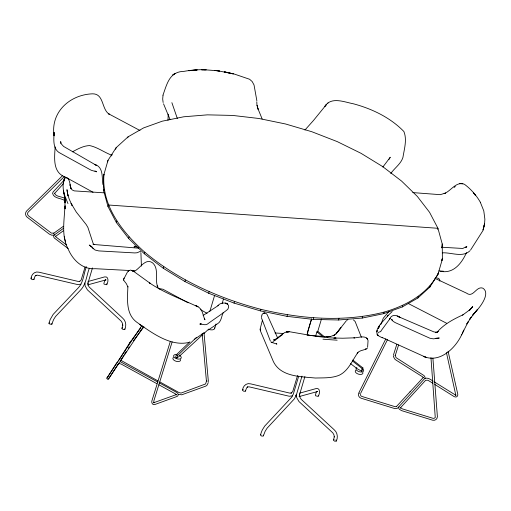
<?xml version="1.0" encoding="UTF-8"?>
<svg xmlns="http://www.w3.org/2000/svg" width="511" height="511" viewBox="0 0 511 511"><rect width="100%" height="100%" fill="white"/><g stroke="black" fill="none" stroke-linecap="round" stroke-linejoin="round"><path stroke-width="0.77" d="M55.156 146.874C54.524 157.548 52.416 172.539 65.319 177.036L93.034 192.257M84.896 282.966L85.133 285.898L87.413 289.865L121.254 321.208L122.404 323.208L122.736 325.354L122.787 324.919L121.899 328.643L123.285 329.589L124.825 329.371C126.587 325.577 125.917 320.774 122.589 318.053L89.048 286.888L88.128 284.934L87.962 282.909L87.911 283.375L92.465 267.905M296.444 394.633L296.674 397.558L298.961 401.525L332.808 432.862L333.958 434.867L334.283 437.007L334.341 436.573L333.453 440.297L334.839 441.248L336.379 441.031C338.141 437.231 337.464 432.427 334.137 429.713L301.286 399.391L300.046 397.603L299.51 394.569L299.459 395.041L304.901 376.575M65.159 205.971L65.05 208.897L65.159 205.946M167.972 120.328L168.215 114.17M367.613 347.346L368.054 340.569C366.694 334.309 357.86 337.988 353.912 337.88L354.628 337.822L342.76 338.225L329.799 337.899L315.932 336.327L289.418 331.716L286.371 331.971L284.467 332.699L274.988 339.56L273.442 339.956L275.218 340.058M261.351 317.293L261.919 315.549M108.677 378.274L107.853 379.379L106.773 378.574L116.687 362.867L118.022 361.884M85.126 266.851L81.147 280.022L79.377 281.548L79.927 281.331L78.215 281.44L39.085 272.216C34.889 270.887 31.056 274.605 30.973 278.731L32.359 279.683L33.898 279.466L34.952 276.394L36.179 275.269L35.61 275.486L37.36 275.154L77.723 284.589L80.917 284.205M33.898 279.466L33.969 278.942M124.825 329.371L124.895 328.854M297.568 375.515L292.688 391.682L290.925 393.208L291.474 392.991L289.763 393.1L250.652 383.863C246.455 382.528 242.623 386.246 242.546 390.378L243.926 391.324L245.472 391.113L246.526 388.041L247.746 386.916L247.177 387.134L248.927 386.801L289.271 396.249L292.464 395.865M245.472 391.113L245.536 390.589M336.379 441.031L335.944 439.945M163.028 95.187L162.696 99.051L163.13 102.487M104.768 280.328L103.861 283.56L104.091 284.129L106.582 284.755C108.313 282.564 109.15 275.934 104.602 276.911L87.969 281.523M260.367 328.017L262.462 320.173M316.296 391.982L315.396 395.214L315.626 395.782L318.11 396.408C319.841 394.217 320.684 387.587 316.137 388.564L299.51 393.183M424.941 378.364L425.095 377.297L424.079 375.623L396.019 357.611L395.31 355.19L395.246 355.554L398.606 344.919M103.535 175.848L108.013 160.32L116.093 147.736L128.044 136.846L143.572 127.916L162.287 121.177L183.736 116.783L207.389 114.854L232.658 115.429L258.93 118.495L285.547 123.981L311.863 131.742L337.228 141.604L361.015 153.306L382.643 166.567L401.569 181.066L417.34 196.441L429.559 212.308L437.927 228.289L442.239 243.977L442.392 258.994L437.914 274.522L429.828 287.112L417.877 298.002L402.349 306.926L383.633 313.671L362.184 318.059L338.531 319.988L313.262 319.413L286.99 316.347L260.374 310.867L234.057 303.1L208.692 293.244L184.905 281.535L163.284 268.275L144.351 253.775L128.58 238.407L116.361 222.534L107.993 206.559L103.682 190.865L103.535 175.848L103.995 174.296C101.146 205.735 122.646 232.556 144.811 252.23C178.269 280.188 218.868 298.354 260.834 309.315C301.056 318.883 343.654 322.467 384.093 312.119C405.862 305.75 427.924 294.119 438.374 272.97L437.914 274.522M107.546 161.872L108.013 160.32M115.633 149.282L116.093 147.736M103.682 190.865L104.142 189.313M86.48 266.71C83.555 273.57 83.702 282.27 78.24 287.904L53.182 314.38L50.129 319.63L48.973 323.259L49.197 323.827L51.688 324.447L53.604 319.567L55.546 316.494L80.463 290.165C86.244 284.365 86.512 275.455 89.336 268.23M127.737 137.874L128.044 136.846M107.993 206.559L108.46 205.007L437.927 228.289L437.62 229.324M116.361 222.534L116.827 220.982M128.58 238.407L129.047 236.855M144.351 253.775L144.811 252.23M163.284 268.275L163.744 266.723M184.905 281.535L185.365 279.99M189.92 341.757L176.327 354.794L175.58 357.298L176.895 358.026L179.291 356.295L202.739 334.616M176.895 358.026L177.643 355.515L196.32 337.528M208.692 293.244L209.152 291.692M209.868 311.308L214.614 295.39M214.69 328.516L216.044 323.968M222.144 303.502L223.505 298.954M234.057 303.1L234.517 301.547M260.374 310.867L260.834 309.315M286.99 316.347L287.457 314.795M307.45 332.757L311.557 318.985M313.262 319.413L313.722 317.868M298.699 376.128L293.365 393.943L291.8 397.06L264.743 426.046L262.309 429.904L261.204 432.664L260.527 434.925L261.485 435.992L263.248 436.119L265.164 431.239L267.106 428.161L294.413 398.823L296.386 394.882L301.995 376.147M315.645 336.066L316.897 331.869A4.656 2.734 30.9 0 0 317.695 331.294L324.466 336.838M317.58 332.048L321.457 319.03M338.531 319.988L338.997 318.442M362.184 318.059L362.644 316.507M350.552 363.653L357.451 368.885L361.411 371.063L362.158 368.552L362.957 367.977L352.769 360.019M362.957 367.977L362.21 370.488L361.411 371.063M383.633 313.671L384.093 312.119M402.349 306.926L402.815 305.374M417.877 298.002L418.337 296.45M442.239 243.977L441.798 247.899M429.828 287.112L430.288 285.56M442.392 258.994L441.926 260.546L441.913 258.968M307.328 333.115L311.531 319.068M380.797 324.574L383.314 318.168L388.973 311.467M170.361 341.31L151.939 400.72C151.256 402.483 152.444 405.21 154.641 404.584L176.646 396.6C178.927 396.121 178.467 393.151 176.634 392.391L159.291 382.854M172.137 341.904L153.805 401.033L153.9 402.796L153.715 402.489L154.13 402.84L153.766 402.713L176.461 394.549L176.244 394.901L176.359 394.486L176.391 394.894L175.669 394.019L158.883 384.789M188.968 342.421C170.189 346.95 151.013 332.124 136.437 321.962C125.534 313.665 127.52 298.488 127.878 286.556L127.935 286.997L126.351 283.682L123.828 280.45L123.624 279.364L127.52 271.903L128.964 270.562L130.707 270.076L133.984 271.596L150.279 283.394L149.525 282.909C164.785 293.301 182.35 299.376 198.817 307.277C202.893 310.183 202.854 315.619 204.962 319.758L204.253 318.743L204.63 319.145M393.496 354.851L396.798 344.388M208.303 382.56L206.968 385.3L205.907 386.073L181.718 394.811L178.237 394.32M162.99 95.135C167.186 83.133 169.767 71.597 184.107 71.336C190.98 70.109 197.968 69.553 204.943 69.726M124.058 278.086L123.783 278.846M223.275 312.451C221.397 316.175 221.506 321.585 217.45 323.827L208.29 329.985M461.618 334.858L468.108 321.892L466.798 324.012L471.314 317.063L469.769 319.196L477.133 309.87L472.739 315.057L474.687 312.738M462.417 333.172L463.784 330.068M461.835 334.398C455.582 348.17 439.716 363.5 423.651 356.423L426.002 357.361L382.158 337.516M261.766 315.178C262.392 312.796 265.733 312.323 267.029 314.374L277.748 338.18M385.856 338.774L358.888 392.735L358.396 394.281L358.633 395.891L359.546 397.277L360.964 398.165L394.76 408.583L397.092 408.43L398.919 406.884M360.651 393.329L387.472 339.662M388.928 159.47L390.257 157.247L382.848 167.04M466.505 252.613C461.497 263.74 452.727 274.918 438.93 270.868M367.339 348.31C364.458 350.52 359.559 349.85 357.151 353.28L357.904 352.564C352.207 360.402 348.559 370.724 339.285 375.202C331.786 378.344 323.361 377.77 315.396 378.031C300.794 376.594 280.858 376.901 273.411 361.641L260.501 331.109L260.22 328.714L260.361 330.687L260.233 329.039M120.685 360.306L123.681 355.618M124.537 354.276L126.249 351.6M128.389 348.253L129.245 346.912M111.379 155.912L112.228 154.584M470.554 250.071L482.844 230.742L484.581 223.716L484.875 219.193L483.789 210.909L480.308 202.203M117.932 364.381L108.613 378.766L143.093 327.085M141.949 325.443L106.94 377.936M129.966 342.415L118.82 360.229M129.826 342.619L131.391 340.415M131.94 339.674L140.742 327.992M378.197 332.917L378.453 332.565M380.938 331.007L390.091 318.532L389.682 319.158C391.145 314.335 396.574 314.616 400.004 317.395L397.168 316.117L433.973 331.926L437.659 332.284L435.679 332.706L438.259 331.428L436.911 332.437C444.021 324.025 453.672 319.12 463.483 314.584M108.702 378.651L108.313 379.175M465.84 247.643L466.779 246.385L462.806 248.467L441.466 247.222M465.879 247.592L466.779 246.385M133.422 340.767L143.949 326.804M346.388 320.697L335.97 333.964L340.939 327.73L335.689 334.194L333.191 335.772L334.628 334.961L330.796 336.423L326.88 336.794L330.566 336.551L325.43 336.64L307.009 335.146M469.583 310.228L472.713 306.498L469.143 310.675L470.478 309.104M390.749 173.555C394.537 168.023 400.892 163.999 402.936 157.407C404.278 148.982 407.21 139.701 403.894 131.525C390.378 117.568 372.027 108.786 353.42 103.797C344.491 102.136 331.179 96.298 324.887 106.352L326.593 104.34L313.486 120.468L304.933 130.043M48.973 323.259L49.331 322.837M260.527 434.925L260.891 434.503M410.058 391.79L396.249 406.743L396.562 406.654L395.124 406.705L361.762 396.415L360.907 395.878L360.325 394.358M475.371 311.959C480.021 307.379 490.905 293.288 482.876 288.185C476.226 285.681 473.327 298.29 466.537 293.148L434.95 278.335M409.982 391.88L423.376 377.361L423.242 377.757L422.795 376.958L395.744 359.891L394.588 358.863L393.323 356.301M63.913 180.402L53.157 191.887L52.588 193.318C53.642 198.69 61.211 198.032 64.859 200.587M63.262 183.864L54.524 193.522L54.46 193.177C55.974 197.182 62.201 196.307 65.159 198.664M388.085 315.44C384.949 319.995 373.522 328.758 377.674 334.865L377.073 334.181L378.159 335.465L377.207 334.283L377.725 334.973M471.187 308.293L471.749 307.705L469.462 310.049L472.356 307.2L469.309 310.158L462.455 315.185M62.681 175.522L26.527 211.088C25.084 212.838 25.301 215.629 27.038 217.098L49.401 234.166L51.981 235.258L54.741 234.881M64.463 176.436L27.964 212.34L27.441 214.058L28.271 215.655L51.336 233.08L54.013 233.176L53.674 233.303L63.37 226.309M387.312 316.194L392.224 311.531M469.916 250.818C462.525 257.946 451.028 252.204 442.328 252.862M203.915 333.53L208.603 329.193M328.062 102.954L327.347 103.554M118.118 364.036L119.076 363.557L121.107 364.017L156.781 383.633M133.639 271.667C139.644 269.271 145.233 257.448 152.597 262.878C159.483 268.933 154.411 279.594 157.81 287.131L157.101 285.898L158.123 287.489M274.005 340.984L282.487 334.66M454.145 187.409L455.346 186.521M63.626 228.238L54.236 235.022L53.674 235.961L53.751 237.078L54.409 238.069L68.167 248.582M63.23 230.876L55.488 236.472L55.527 236.044L55.801 236.836L66.373 244.826M194.544 339.221L203.71 333.063M203.129 315.447L218.67 305.291L217.897 305.789C221.014 300.966 231.866 302.589 227.759 309.315C221.237 314.642 214.032 319.145 207.274 324.178C205.02 325.443 202.445 324.115 200.108 323.917L201.238 323.936L199.82 324.14M72.415 151.837C77.71 148.988 83.446 145.788 89.585 145.565C97.384 147.187 104.027 152.272 111.392 155.076M378.907 332.144L380.899 331.556M273.583 341.687L271.999 342.434L270.817 341.827M346.963 320.193L347.895 319.643M206.533 380.963L206.859 380.797M207.92 381.449L208.245 381.283M31.043 278.214L31.656 277.933M121.969 328.119L122.583 327.838M333.523 439.779L334.137 439.498M242.61 389.861L243.23 389.574M107.138 377.667L107.591 377.469M87.515 284.94L106.096 279.856L105.17 279.856L105.49 279.996M299.056 396.6L317.631 391.509L316.705 391.509L317.024 391.65M158.864 288.715L159.617 289.022M334.111 338.148L336.053 338.078L333.926 338.167M437.052 278.137C438.796 277.792 439.933 279.581 439.824 281.139M159.573 288.619L163.015 289.271L188.137 302.806M435.96 338.244L439.262 338.02L433.405 338.857L429.872 338.225L395.086 322.537L393.093 321.266L391.439 319.273L392.173 320.084L391.931 319.841M205.575 69.841L217.399 70.748M129.206 270.498L95.308 268.697C82.673 269.731 72.856 260.099 68.206 249.151C60.043 233.744 65.549 216.236 64.942 199.871L65.082 202.88L64.316 194.978L65.274 200.836C64.207 193.497 61.167 184.867 64.916 177.802L67.535 178.013C70.314 180.683 69.745 185.34 71.048 188.731L70.013 184.707L71.042 188.648L72.249 189.951L74.261 190.884L104.557 192.864M132.355 270.67L134.719 270.792M337.139 340.192L322.971 339.189M275.033 332.98L283.496 333.491M440.508 271.009L443.522 271.232M412.773 192.596L440.271 194.672L445.554 193.03L444.116 193.669C450.932 191.133 456.278 180.83 464.435 184.279C470.829 189.032 476.271 195.157 480.244 202.075M138.73 248.193L93.028 244.418L94.561 244.641L93.417 244.137M214.907 70.454L219.602 71.061L216.511 70.646M217.456 70.69L234.428 74.095L249.604 79.262L252.191 81.568L254.031 84.973L256.873 100.795M365.333 348.917L366.285 349.096M271.277 342.274L276.905 344.082L276.349 343.609L276.585 343.884M120.5 361.794L157.905 382.094M134.138 246.104L138.628 247.726M408.596 303.681L446.723 323.316M359.431 393.157L359.885 393.342M382.739 337.777C381.545 337.605 377.667 335.555 377.904 335.184M139.995 130.509L108.473 113.723L109.431 114.323C101.306 109.526 104.301 93.692 92.536 93.82C69.598 94.669 50.423 112.35 54.077 135.824L54.115 132.349C53.757 139.541 52.505 149.595 60.426 153.281L91.207 170.252L96.56 171.805L94.95 170.91M176.327 354.794L177.643 355.515M157.854 380.842L120.749 360.268M159.898 381.973L179.01 392.576L181.054 393.08L205.601 383.946L206.438 381.174L202.158 333.581M200.67 309.743L207.076 313.345M433.111 381.149C430.722 379.622 427.522 376.965 424.545 378.696L399.097 406.513L398.663 408.104L399.359 409.292L401.652 410.64L432.549 420.176L434.273 420.298L435.845 419.665L436.937 418.413L437.397 416.669L432.9 358.128M434.465 381.998L455.62 395.112L455.282 395.137L455.85 395.067L455.557 395.342L455.895 394.939L455.844 395.316L446.422 352.584M432.843 383.212L427.873 380.241L425.631 380.28L400.368 407.893L400.624 407.561L400.535 408.04L400.547 407.631L402.317 408.851L432.906 418.292L433.986 418.368L435.263 417.544L430.958 357.623M434.816 384.457L453.934 396.485L455.224 397.002L456.693 396.83L457.658 395.763L457.779 394.192L448.058 351.198M393.623 355.579L394.013 355.841M91.316 246.66L89.259 245.037L95.052 250L98.712 250.907L134.834 252.932L137.14 252.747L140.148 251.431L140.685 251.834M362.158 368.552L352.584 361.098M139.484 324.325L142.69 326.721M316.897 331.869L322.435 336.404M296.265 396.121L295.658 395.105M84.328 284.09L84.724 284.461M353.452 319.918L355.132 321.496L361.373 337.228M93.43 244.303L87.898 227.433L86.25 224.623L76.267 212.027L71.08 203.352L72.115 205.543L69.087 198.843L67.497 193.324L67.906 195.739L66.967 189.664L67.925 195.898M93.341 248.825L91.431 246.155M67.976 203.608L64.488 194.902M170.093 119.593L163.526 103.797M262.162 118.98L257.32 107.176L258.074 109.226L257.186 105.349L257.423 107.138L257.308 105.886M270.313 340.894L261.485 317.951M263.376 435.129L263.606 435.698M318.244 395.418L318.474 395.987M106.71 283.765L106.94 284.333M51.822 323.457L52.045 324.025M171.881 102.673L177.33 118.482M64.067 193.854L63.428 190.609L64.424 195.055M64.226 236.746L65.536 241.888M123.624 279.364L123.732 280.175M102.883 184.516C101.81 177.617 103.644 167.052 94.822 164.459L96.483 165.423L63.562 146.408L61.211 143.789L60.681 141.553L60.783 143.476M203.972 332.469L208.341 381.072M256.79 101.81L256.982 105.713M140.908 252.728L141.413 266.084M135.856 246.538A3.973 2.108 16.6 0 1 134.054 247.043M214.709 327.749A4.771 2.529 16.6 0 1 208.424 329.205M179.431 355.356A3.973 2.108 16.6 0 1 179.955 358.965A3.973 2.108 16.6 0 1 173.881 356.895A3.973 2.108 16.6 0 1 177.113 354.564M180.447 359.52A3.973 2.108 16.6 0 1 176.123 361.277A3.973 2.108 16.6 0 1 173.408 357.438M308.695 335.51A4.771 2.529 16.6 0 1 307.98 332.156M362.753 368.878A3.973 2.108 16.6 0 1 362.503 371.81A3.973 2.108 16.6 0 1 357.195 370.718A3.973 2.108 16.6 0 1 356.889 367.671M362.842 372.404A3.973 2.108 16.6 0 1 358.518 374.167A3.973 2.108 16.6 0 1 355.803 370.328M64.035 180.019L63.294 183.551L64.36 178.499L64.916 177.802L64.035 180.019M484.6 223.556L483.163 229.829L484.6 223.556M376.869 331.307L376.639 331.805L377.227 330.643L376.869 331.307M379.13 326.772L378.217 328.624L379.73 325.641L379.13 326.772M128.683 270.747L128.287 271.034L128.964 270.562L128.683 270.747M174.142 74.108L172.782 74.919L175.107 73.546L174.142 74.108M263.836 313.217L263.325 313.32L264.922 313.09L263.836 313.217M190.827 70.486L188.84 70.722L197.195 69.93L190.827 70.486M287.303 331.869L286.371 331.971L289.124 331.792L287.303 331.869M204.636 69.809L201.609 69.79L206.163 69.835L204.636 69.809M462.072 183.679L459.523 183.634L462.851 183.705L462.072 183.679M225.645 72.115L224.24 71.84L233.297 73.865L225.645 72.115M197.936 306.664L195.93 305.655L197.936 306.664M226.89 303.745L225.619 303.023L227.529 304.122L226.89 303.745M133.058 271.022L131.838 270.325L133.984 271.596L133.058 271.022M474.368 193.963L473.378 192.768L475.569 195.419L474.368 193.963M366.962 338.346L366.674 337.975L367.728 339.56L366.962 338.346"/></g></svg>
